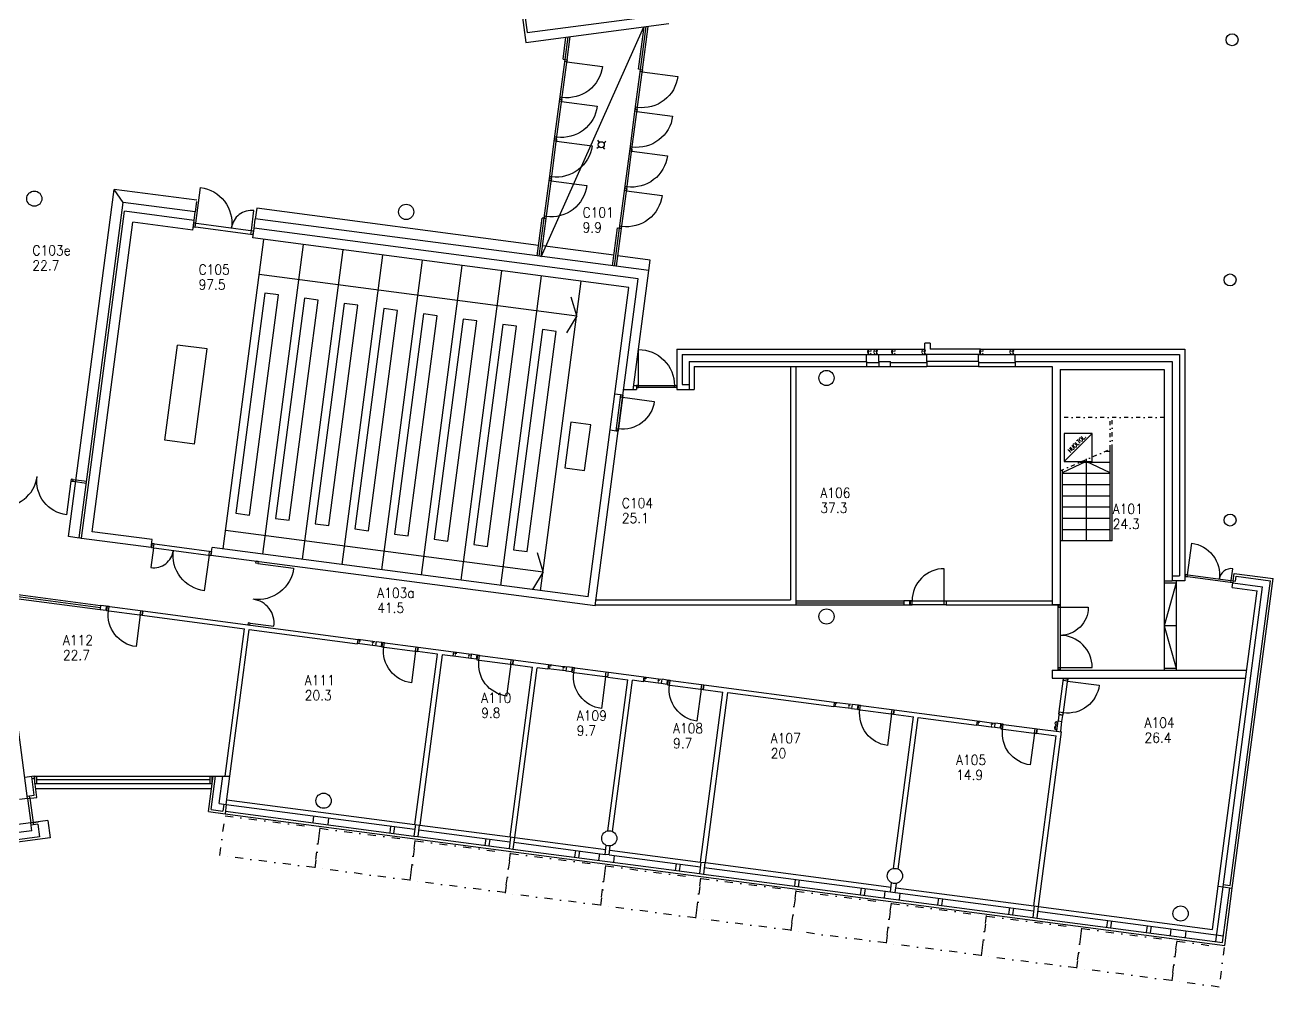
# Model space of a CAD drawing. Extents: x 8540 to 123584, y 9876 to 72527.
# Drawn here: x 91785 to 122974, y 17653 to 41690 of the extents above; entities that cross this region are included whole.
import ezdxf
from ezdxf.enums import TextEntityAlignment as Align

# ---------------------------------------------------------------- set-up
doc = ezdxf.new("R2010")
doc.units = 0
doc.header["$LTSCALE"] = 100
doc.header["$MEASUREMENT"] = 0
for name, pattern in [('KP', [4, 2, -2]), ('PKL', [3, 1, -1, 0, -1]), ('PKP', [6, 2, -2, 0, -2])]:
    doc.linetypes.add(name, pattern=pattern)
for name, color, linetype in [('ART1100T0', 7, 'CONTINUOUS'), ('ART1100T3', 7, 'CONTINUOUS'), ('ART1100TB', 7, 'CONTINUOUS'), ('M06001', 7, 'CONTINUOUS'), ('M06037', 8, 'CONTINUOUS'), ('M06041', 8, 'CONTINUOUS'), ('M06051', 3, 'CONTINUOUS'), ('M06080', 253, 'CONTINUOUS'), ('M06081', 8, 'CONTINUOUS')]:
    doc.layers.add(name, color=color, linetype=linetype)
doc.styles.add('S', font='ROMANS.shx', dxfattribs={"width": 0.8})
doc.styles.get("Standard").update_dxf_attribs({"font": 'simplex.shx'})

# ---------------------------------------------------------------- blocks, each defined once
blk = doc.blocks.new('AIOA_IKK-C')
at = {"layer": 'M06041', "linetype": 'ByBlock'}
for p, q in [((0, 0), (1000, 0)), ((0, -100), (1000, -100))]:
    blk.add_line(p, q, dxfattribs=at)
at = {"layer": 'M06037', "width": 0.9, "flags": 8}
for p in [(50, 0), (950, 0)]:
    blk.add_attdef('SARANA', text='', height=50, dxfattribs=at).set_placement(p, align=Align.MIDDLE)
at = {"layer": 'M06037', "width": 0.9}
for tag, p, flags in [('IKKKDI', (50, -700), 8), ('IKKNRO', (50, -850), 8), ('IKKYLE', (50, -1000), 9)]:
    blk.add_attdef(tag, p, '', height=125, dxfattribs=dict(at, flags=flags))
at = {"layer": 'M06041', "flags": 8}
blk.add_attdef('E', (0, 0), '', height=100, dxfattribs=at)
blk.add_attdef('E', text='', height=100, dxfattribs=at).set_placement((500, 0), align=Align.CENTER)
blk.add_attdef('E', text='', height=100, dxfattribs=at).set_placement((1000, 0), align=Align.RIGHT)
blk = doc.blocks.new('AIOA_SALK1')
at = {"layer": 'M06081'}
for p, q in [((-50, 50), (-100, 100)), ((50, 50), (100, 100)), ((-100, -100), (-50, -50)), ((100, -100), (50, -50))]:
    blk.add_line(p, q, dxfattribs=at)
blk.add_circle((0, 0), 75, dxfattribs=at)
blk = doc.blocks.new('AIOA_IKK-B')
at = {"layer": 'M06041', "linetype": 'ByBlock'}
for p, q in [((0, 100), (1000, 100)), ((0, 0), (1000, 0))]:
    blk.add_line(p, q, dxfattribs=at)
at = {"layer": 'M06037', "width": 0.9}
for tag, p, flags in [('IKKYLE', (50, 875), 9), ('IKKNRO', (50, 725), 8), ('IKKKDI', (50, 575), 8)]:
    blk.add_attdef(tag, p, '', height=125, dxfattribs=dict(at, flags=flags))
at = {"layer": 'M06037', "width": 0.9, "flags": 8}
for p in [(50, 0), (950, 0)]:
    blk.add_attdef('SARANA', text='', height=50, dxfattribs=at).set_placement(p, align=Align.MIDDLE)
at = {"layer": 'M06041', "flags": 8}
blk.add_attdef('F', (0, 0), '', height=100, dxfattribs=at)
blk.add_attdef('F', text='', height=100, dxfattribs=at).set_placement((500, 0), align=Align.CENTER)
blk.add_attdef('F', text='', height=100, dxfattribs=at).set_placement((1000, 0), align=Align.RIGHT)
blk = doc.blocks.new('AIOA_HUONE')
at = {"layer": 'ART1100T0', "width": 0.9}
blk.add_attdef('HNENUM', (56, 73), '', height=250, dxfattribs=at)
at = {"layer": 'ART1100T3', "width": 0.9}
blk.add_attdef('HNEALA', (56, -302), '', height=250, dxfattribs=at)

msp = doc.modelspace()

# ---------------------------------------------------------------- linework, layer by layer
at = {"layer": 'M06001'}
for p, q in [((102174, 57418), (104302, 41254)), ((102240, 57381), (104331, 41500)), ((104331, 41500), (107780, 41954)), ((104302, 41254), (107876, 41724)), ((93138, 28872), (94242, 37256)), ((96041, 37020), (94242, 37256)), ((93199, 28864), (94275, 37037)), ((96013, 36808), (94275, 37037)), ((95982, 36567), (96013, 36808)), ((96013, 36808), (96041, 37020)), ((97510, 36607), (97541, 36840)), ((107377, 35554), (97542, 36849)), ((93466, 29030), (94485, 36764)), ((95982, 36567), (94485, 36764)), ((97479, 36369), (97510, 36607)), ((107108, 35348), (97510, 36611)), ((106878, 35132), (97479, 36369)), ((106032, 27174), (107107, 35344)), ((106985, 32578), (107377, 35554)), ((105859, 27399), (106878, 35132)), ((114276, 33460), (114276, 33740)), ((114406, 33740), (114276, 33740)), ((114406, 33740), (114406, 33590)), ((108076, 33590), (112866, 33590)), ((108076, 33590), (108076, 32580)), ((108206, 33460), (112866, 33460)), ((108206, 33460), (108206, 32710)), ((112816, 33280), (112816, 33460)), ((112866, 33460), (112866, 33590)), ((113076, 33590), (113466, 33590)), ((113076, 33460), (113076, 33590)), ((113076, 33460), (113076, 33590)), ((113076, 33460), (113466, 33460)), ((113126, 33280), (113126, 33460)), ((113466, 33460), (113466, 33590)), ((115666, 33460), (114276, 33460)), ((114326, 33280), (114326, 33460)), ((115666, 33590), (114406, 33590)), ((115616, 33280), (115616, 33460)), ((115666, 33460), (115666, 33590)), ((116476, 33590), (120766, 33590)), ((116476, 33460), (116476, 33590)), ((116476, 33460), (120636, 33460)), ((116526, 33280), (116526, 33460)), ((120636, 33460), (120636, 27930)), ((120766, 33590), (120766, 27800)), ((108386, 33280), (112816, 33280)), ((108386, 33280), (108386, 32580)), ((108506, 33160), (112816, 33160)), ((108506, 33160), (108506, 32580)), ((110916, 33160), (110916, 27330)), ((111046, 33160), (111046, 27200)), ((112816, 33280), (112816, 33160)), ((113126, 33280), (113416, 33280)), ((113126, 33280), (113126, 33160)), ((113126, 33160), (113416, 33160)), ((113416, 33160), (113416, 33280)), ((114326, 33280), (114326, 33160)), ((115616, 33280), (114326, 33280)), ((115616, 33160), (114326, 33160)), ((115616, 33280), (115616, 33160)), ((116526, 33280), (120456, 33280)), ((116526, 33280), (116526, 33160)), ((116526, 33160), (117456, 33160)), ((117456, 33160), (117456, 27200)), ((117656, 33080), (117656, 27200)), ((117656, 33080), (120256, 33080)), ((120256, 33080), (120256, 27800)), ((120456, 33280), (120456, 27800)), ((106743, 32580), (106965, 32580)), ((106965, 32580), (107066, 32580)), ((106999, 32680), (107066, 32680)), ((107066, 32680), (107066, 32580)), ((108076, 32580), (108386, 32580)), ((108206, 32710), (108386, 32710)), ((108386, 32580), (108506, 32580)), ((94963, 28833), (93466, 29030)), ((93202, 28863), (93138, 28872)), ((94937, 28635), (93202, 28863)), ((94937, 28635), (94963, 28833)), ((96434, 28438), (96461, 28636)), ((106032, 27174), (96434, 28438)), ((105859, 27399), (96461, 28636)), ((91849, 22361), (91135, 27784)), ((120256, 27800), (120456, 27800)), ((120456, 27930), (120636, 27930)), ((120766, 27800), (120456, 27800)), ((120766, 27960), (120788, 27957)), ((121905, 20193), (122907, 27804)), ((121956, 20125), (122974, 27856)), ((121978, 27800), (122002, 27984)), ((121978, 27800), (122037, 27792)), ((122002, 27984), (122974, 27856)), ((122037, 27792), (122054, 27916)), ((122054, 27916), (122907, 27804)), ((121605, 20172), (122576, 27550)), ((121724, 20156), (122711, 27653)), ((121956, 27632), (121971, 27751)), ((121956, 27632), (122576, 27550)), ((121971, 27751), (122711, 27653)), ((106035, 27200), (111046, 27200)), ((106052, 27330), (110916, 27330)), ((114806, 27300), (114806, 27200)), ((114806, 27300), (117456, 27300)), ((114806, 27200), (117456, 27200)), ((117456, 27200), (117656, 27200)), ((117656, 27200), (117456, 27200)), ((94714, 26940), (94728, 27049)), ((94714, 26940), (97272, 26603)), ((94728, 27049), (100112, 26340)), ((96787, 22921), (97272, 26603)), ((96908, 22921), (97391, 26587)), ((97391, 26587), (100098, 26231)), ((100098, 26231), (100112, 26340)), ((101595, 26034), (101609, 26143)), ((101596, 26044), (101609, 26143)), ((101609, 26143), (102492, 26027)), ((102210, 25953), (101650, 21700)), ((102477, 25918), (102210, 25953)), ((102492, 26027), (102477, 25918)), ((103910, 21402), (104469, 25645)), ((103973, 25711), (103989, 25830)), ((103973, 25711), (104469, 25645)), ((103989, 25830), (104871, 25713)), ((104029, 21386), (104588, 25630)), ((104855, 25594), (104588, 25630)), ((104871, 25713), (104855, 25594)), ((106351, 21555), (106848, 25332)), ((106352, 25397), (106368, 25516)), ((106352, 25397), (106848, 25332)), ((106368, 25516), (107251, 25400)), ((106470, 21539), (106967, 25316)), ((107235, 25281), (106967, 25316)), ((107251, 25400), (107235, 25281)), ((117456, 25570), (117456, 25370)), ((117456, 25570), (122315, 25570)), ((117456, 25370), (122289, 25370)), ((108669, 20775), (109228, 25019)), ((108732, 25084), (108748, 25203)), ((108732, 25084), (109228, 25019)), ((108748, 25203), (112009, 24774)), ((108788, 20760), (109348, 25013)), ((109348, 25013), (111995, 24665)), ((112009, 24774), (111995, 24665)), ((113489, 20615), (113988, 24402)), ((113492, 24467), (113507, 24576)), ((113492, 24467), (113988, 24402)), ((113507, 24576), (115579, 24304)), ((113608, 20599), (114107, 24387)), ((114107, 24387), (115564, 24195)), ((115579, 24304), (115564, 24195)), ((117061, 23998), (117076, 24107)), ((117076, 24107), (117690, 24026)), ((117116, 19663), (117690, 24026)), ((116997, 19679), (117557, 23932)), ((117061, 23998), (117557, 23932)), ((92012, 22921), (91779, 22890)), ((92015, 22443), (91953, 22913)), ((92020, 22861), (91961, 22853)), ((92082, 22392), (92012, 22921)), ((96373, 22036), (96490, 22921)), ((96441, 22088), (96550, 22921)), ((96490, 22921), (96727, 22921)), ((96637, 22238), (96727, 22921)), ((96727, 22921), (96908, 22921)), ((96815, 22215), (96908, 22921)), ((91849, 22361), (91651, 22335)), ((91841, 22420), (92015, 22443)), ((91849, 22361), (92082, 22392)), ((91908, 22369), (91901, 22428)), ((96637, 22238), (96815, 22215)), ((96756, 22223), (96733, 22049)), ((96815, 22215), (96785, 21982)), ((96373, 22036), (96785, 21982)), ((96441, 22088), (96733, 22049)), ((91929, 21756), (88954, 21365)), ((91955, 21558), (88980, 21166)), ((92360, 21813), (91929, 21756)), ((91929, 21756), (92127, 21782)), ((91955, 21558), (91929, 21756)), ((92110, 21720), (91936, 21697)), ((91988, 21764), (91996, 21704)), ((92110, 21720), (92151, 21407)), ((92360, 21813), (92417, 21382)), ((101541, 21714), (101503, 21426)), ((101531, 21715), (101650, 21700)), ((101640, 21701), (101602, 21413)), ((92417, 21382), (87425, 20724)), ((92151, 21407), (88830, 20970)), ((101503, 21426), (101602, 21413)), ((103920, 21401), (103882, 21113)), ((103910, 21402), (104029, 21386)), ((104019, 21388), (103981, 21100)), ((103882, 21113), (103981, 21100)), ((106284, 20968), (106313, 21193)), ((106383, 20955), (106284, 20968)), ((106383, 20955), (106412, 21180)), ((108679, 20774), (108641, 20487)), ((108669, 20775), (108788, 20760)), ((108778, 20761), (108740, 20474)), ((108641, 20487), (108740, 20474)), ((113412, 20030), (113442, 20257)), ((113412, 20030), (113531, 20014)), ((113531, 20014), (113561, 20242)), ((121605, 20172), (121724, 20156)), ((121724, 20156), (121956, 20125)), ((121731, 20216), (121905, 20193)), ((117007, 19678), (116969, 19390)), ((116997, 19679), (117116, 19663)), ((117106, 19665), (117068, 19377)), ((116969, 19390), (117068, 19377))]:
    msp.add_line(p, q, dxfattribs=at)
at = {"layer": 'M06001', "linetype": 'KP'}
for p, q in [((106725, 32439), (106526, 32465)), ((106606, 31537), (106408, 31563))]:
    msp.add_line(p, q, dxfattribs=at)
at = {"layer": 'M06001'}
msp.add_lwpolyline([(101531, 21715), (102091, 25968), (101595, 26034)], dxfattribs=at)
for centre, radius in [((121950, 41320), 150), ((92019, 37351), 190), ((101311, 37020), 190), ((121900, 35320), 150), ((111816, 32870), 190), ((121900, 29320), 150), ((111816, 26910), 190), ((99248, 22308), 190), ((106387, 21368), 190), ((113525, 20428), 190), ((120664, 19489), 190)]:
    msp.add_circle(centre, radius, dxfattribs=at)
at = {"layer": 'M06037'}
for p, q in [((104684, 35900), (107254, 41643)), ((92876, 28906), (94018, 37580)), ((96079, 37309), (94018, 37580)), ((94242, 37256), (94018, 37580)), ((96076, 37282), (96041, 37020)), ((97576, 37111), (97541, 36840)), ((104620, 36184), (97576, 37111)), ((96738, 28600), (97756, 36333)), ((97730, 28469), (98748, 36202)), ((98721, 28339), (99739, 36072)), ((99713, 28208), (100731, 35941)), ((106504, 35936), (104719, 36171)), ((107412, 35817), (106603, 35923)), ((100704, 28078), (101722, 35811)), ((101695, 27947), (102714, 35680)), ((107377, 35554), (107412, 35817)), ((97642, 35465), (105574, 34421)), ((102687, 27816), (103705, 35550)), ((103678, 27686), (104696, 35419)), ((104670, 27555), (105688, 35289)), ((105574, 34421), (105434, 34893)), ((105574, 34421), (105317, 34001)), ((117756, 30780), (118456, 31480)), ((118790, 31040), (118906, 31040)), ((118906, 28800), (118906, 31090)), ((118956, 28800), (118956, 31112)), ((117706, 30572), (117706, 28800)), ((118906, 30760), (118142, 30760)), ((118306, 30851), (118306, 28820)), ((118906, 30480), (117706, 30480)), ((118906, 30200), (117706, 30200)), ((118906, 29920), (117706, 29920)), ((118906, 29640), (117706, 29640)), ((118906, 29360), (117706, 29360)), ((96800, 29071), (104732, 28026)), ((118906, 29080), (117706, 29080)), ((93143, 28871), (92876, 28906)), ((118956, 28800), (117656, 28800)), ((104732, 28026), (104592, 28499)), ((104732, 28026), (104471, 27582)), ((120256, 27800), (120256, 25570)), ((120556, 27800), (120556, 25570)), ((120256, 27750), (120556, 27750)), ((120556, 26679), (120256, 26679)), ((120256, 25620), (120556, 25620))]:
    msp.add_line(p, q, dxfattribs=at)
at = {"layer": 'M06037', "linetype": 'PKL'}
for p, q in [((120256, 31880), (117656, 31880)), ((118906, 31090), (118906, 31880)), ((118956, 31112), (118956, 31880)), ((117656, 30550), (118956, 31112))]:
    msp.add_line(p, q, dxfattribs=at)
at = {"layer": 'M06037'}
msp.add_lwpolyline([(117756, 30780), (118456, 30780), (118456, 31480), (117756, 31480)], close=True, dxfattribs=at)
for points in [[(118906, 30500), (118306, 30780), (117706, 30500)], [(120556, 27750), (120256, 26679), (120556, 25620)]]:
    msp.add_lwpolyline(points, dxfattribs=at)
at = {"layer": 'M06041'}
for p, q in [((107116, 40585), (107255, 41643)), ((107166, 40578), (107307, 41650)), ((107215, 40572), (107358, 41656)), ((105232, 40833), (105305, 41386)), ((105282, 40826), (105356, 41393)), ((105331, 40820), (105408, 41400)), ((105232, 40833), (105282, 40826)), ((107166, 40578), (107116, 40585)), ((104586, 35922), (104710, 36867)), ((104635, 35915), (104760, 36861)), ((104685, 35909), (104809, 36854)), ((104760, 36861), (104710, 36867)), ((106470, 35674), (106594, 36619)), ((106519, 35667), (106644, 36613)), ((106569, 35661), (106693, 36606)), ((106594, 36619), (106644, 36613)), ((112866, 33590), (113076, 33590)), ((113466, 33590), (114276, 33590)), ((115666, 33590), (116476, 33590)), ((112816, 33160), (113126, 33160)), ((113416, 33160), (114326, 33160)), ((115616, 33160), (116526, 33160)), ((92981, 30288), (93323, 30243)), ((92988, 30337), (93330, 30292)), ((91170, 27517), (93677, 27187)), ((91177, 27466), (93671, 27137)), ((91184, 27414), (93664, 27088)), ((111046, 27300), (113746, 27300)), ((111046, 27250), (113746, 27250)), ((111046, 27200), (113746, 27200)), ((103073, 25849), (103086, 25948)), ((92012, 22921), (96490, 22921)), ((92036, 22741), (92036, 22921)), ((92086, 22741), (92086, 22921)), ((96416, 22831), (92086, 22831)), ((96416, 22741), (96416, 22921)), ((96466, 22741), (96466, 22921)), ((92036, 22741), (96466, 22741)), ((92053, 22611), (96449, 22611)), ((91849, 22361), (91929, 21756)), ((91908, 22369), (91988, 21764)), ((96815, 22215), (101525, 21595)), ((96831, 22334), (101531, 21715)), ((96785, 21982), (121768, 18693)), ((96793, 22046), (101503, 21426)), ((98986, 21758), (99008, 21926)), ((99360, 21709), (99382, 21877)), ((100908, 21505), (100930, 21673)), ((101007, 21492), (101029, 21660)), ((101624, 21582), (103904, 21282)), ((101650, 21700), (103910, 21402)), ((101602, 21413), (103882, 21113)), ((103287, 21191), (103309, 21360)), ((103386, 21178), (103409, 21347)), ((104003, 21269), (106284, 20968)), ((104029, 21386), (106299, 21087)), ((103981, 21100), (108641, 20487)), ((105530, 20896), (105552, 21065)), ((105629, 20883), (105651, 21052)), ((106124, 20818), (106147, 20986)), ((106383, 20955), (108663, 20655)), ((106399, 21074), (108669, 20775)), ((106498, 20769), (106520, 20937)), ((108046, 20565), (108068, 20733)), ((108145, 20552), (108168, 20720)), ((108762, 20642), (113412, 20030)), ((108788, 20760), (113428, 20149)), ((108740, 20474), (116969, 19390)), ((111020, 20173), (111042, 20342)), ((111119, 20160), (111141, 20329)), ((112668, 19956), (112690, 20125)), ((112767, 19943), (112789, 20112)), ((113263, 19878), (113285, 20047)), ((113531, 20014), (116991, 19559)), ((113547, 20133), (116997, 19679)), ((113636, 19829), (113659, 19997)), ((121462, 19091), (121605, 20172)), ((121543, 18788), (121724, 20156)), ((121712, 18766), (121892, 20134)), ((121768, 18693), (121956, 20125)), ((114612, 19872), (114590, 19703)), ((114711, 19859), (114689, 19690)), ((117116, 19663), (121462, 19091)), ((116374, 19468), (116397, 19637)), ((116473, 19455), (116496, 19624)), ((117068, 19377), (121712, 18766)), ((117091, 19546), (121734, 18934)), ((118837, 19316), (118815, 19147)), ((118936, 19303), (118914, 19134)), ((119829, 19185), (119806, 19017)), ((119928, 19172), (119905, 19004)), ((120423, 19107), (120401, 18938)), ((120797, 19058), (120775, 18889))]:
    msp.add_line(p, q, dxfattribs=at)
at = {"layer": 'M06041', "linetype": 'PKP'}
for points in [[(96655, 20940), (96786, 21931), (99151, 21629), (99021, 20637)], [(99035, 20627), (99165, 21618), (101531, 21315), (101400, 20324)], [(101414, 20313), (101545, 21305), (103910, 21002), (103780, 20011)], [(103794, 20000), (103924, 20992), (106290, 20689), (106159, 19697)], [(106173, 19687), (106304, 20678), (108669, 20376), (108539, 19384)], [(108553, 19374), (108683, 20365), (111049, 20062), (110918, 19071)], [(110932, 19060), (111063, 20052), (113428, 19749), (113298, 18758)], [(113311, 18747), (113442, 19739), (115808, 19436), (115677, 18444)], [(115691, 18434), (115821, 19425), (118187, 19122), (118057, 18131)], [(118070, 18121), (118201, 19112), (120567, 18809), (120436, 17818)], [(120450, 17807), (120580, 18799), (121755, 18644), (121625, 17653)]]:
    msp.add_lwpolyline(points, close=True, dxfattribs=at)
at = {"layer": 'M06051', "linetype": 'ByBlock'}
for p, q in [((105151, 39835), (105282, 40826)), ((105201, 39828), (105331, 40820)), ((105275, 40777), (105282, 40826)), ((105325, 40770), (105275, 40777)), ((105282, 40826), (105331, 40820)), ((105331, 40820), (105325, 40770)), ((107035, 39587), (107166, 40578)), ((107085, 39580), (107215, 40572)), ((107159, 40529), (107166, 40578)), ((107166, 40578), (107215, 40572)), ((107215, 40572), (107209, 40522)), ((107209, 40522), (107159, 40529)), ((105021, 38844), (105151, 39835)), ((105070, 38837), (105201, 39828)), ((105145, 39785), (105151, 39835)), ((105194, 39779), (105145, 39785)), ((105158, 39885), (105151, 39835)), ((105151, 39835), (105201, 39828)), ((105151, 39835), (105201, 39828)), ((105207, 39878), (105158, 39885)), ((105201, 39828), (105194, 39779)), ((105201, 39828), (105207, 39878)), ((107042, 39637), (107035, 39587)), ((107091, 39630), (107042, 39637)), ((107085, 39580), (107091, 39630)), ((106905, 38596), (107035, 39587)), ((106954, 38589), (107085, 39580)), ((107029, 39537), (107035, 39587)), ((107078, 39531), (107029, 39537)), ((107035, 39587), (107085, 39580)), ((107035, 39587), (107085, 39580)), ((107085, 39580), (107078, 39531)), ((104890, 37852), (105021, 38844)), ((104940, 37846), (105070, 38837)), ((105014, 38794), (105021, 38844)), ((105064, 38787), (105014, 38794)), ((105027, 38893), (105021, 38844)), ((105021, 38844), (105070, 38837)), ((105021, 38844), (105070, 38837)), ((105077, 38887), (105027, 38893)), ((105070, 38837), (105064, 38787)), ((105070, 38837), (105077, 38887)), ((106774, 37604), (106905, 38596)), ((106824, 37598), (106954, 38589)), ((106898, 38546), (106905, 38596)), ((106948, 38539), (106898, 38546)), ((106911, 38645), (106905, 38596)), ((106905, 38596), (106954, 38589)), ((106905, 38596), (106954, 38589)), ((106961, 38639), (106911, 38645)), ((106954, 38589), (106948, 38539)), ((106954, 38589), (106961, 38639)), ((104760, 36861), (104890, 37852)), ((104809, 36854), (104940, 37846)), ((104884, 37802), (104890, 37852)), ((104933, 37796), (104884, 37802)), ((104897, 37902), (104890, 37852)), ((104890, 37852), (104940, 37846)), ((104890, 37852), (104940, 37846)), ((104946, 37895), (104897, 37902)), ((104940, 37846), (104933, 37796)), ((104940, 37846), (104946, 37895)), ((106644, 36613), (106774, 37604)), ((106693, 36606), (106824, 37598)), ((106768, 37554), (106774, 37604)), ((106817, 37548), (106768, 37554)), ((106781, 37654), (106774, 37604)), ((106774, 37604), (106824, 37598)), ((106774, 37604), (106824, 37598)), ((106830, 37647), (106781, 37654)), ((106824, 37598), (106817, 37548)), ((106824, 37598), (106830, 37647)), ((104766, 36910), (104760, 36861)), ((104760, 36861), (104809, 36854)), ((104816, 36904), (104766, 36910)), ((104809, 36854), (104816, 36904)), ((97479, 36450), (95992, 36646)), ((96005, 36745), (97492, 36549)), ((106650, 36662), (106644, 36613)), ((106644, 36613), (106693, 36606)), ((106700, 36656), (106650, 36662)), ((106693, 36606), (106700, 36656)), ((106558, 31553), (106675, 32445)), ((106725, 32439), (106607, 31547)), ((106675, 32445), (106669, 32396)), ((106725, 32439), (106675, 32445)), ((106718, 32389), (106725, 32439)), ((107066, 32680), (108066, 32680)), ((107116, 32680), (107066, 32680)), ((107066, 32680), (107066, 32630)), ((108066, 32630), (107066, 32630)), ((107066, 32630), (107116, 32630)), ((107116, 32630), (107116, 32680)), ((108016, 32630), (108016, 32680)), ((108016, 32680), (108066, 32680)), ((108066, 32630), (108016, 32630)), ((108066, 32680), (108066, 32630)), ((106669, 32396), (106718, 32389)), ((106558, 31553), (106564, 31603)), ((106607, 31547), (106558, 31553)), ((106564, 31603), (106614, 31596)), ((106614, 31596), (106607, 31547)), ((92938, 30344), (92932, 30294)), ((92932, 30294), (92981, 30288)), ((92988, 30337), (92938, 30344)), ((92988, 30337), (92981, 30288)), ((92981, 30288), (92988, 30337)), ((94960, 28733), (96448, 28537)), ((94947, 28634), (96434, 28438)), ((97558, 28240), (97565, 28289)), ((97608, 28233), (97558, 28240)), ((97614, 28283), (97565, 28289)), ((97565, 28289), (97614, 28283)), ((97614, 28283), (97608, 28233)), ((120788, 27957), (120782, 27907)), ((121971, 27751), (120782, 27907)), ((120782, 27907), (120831, 27901)), ((120788, 27957), (121978, 27800)), ((120838, 27950), (120788, 27957)), ((120831, 27901), (120838, 27950)), ((121922, 27757), (121928, 27807)), ((121928, 27807), (121978, 27800)), ((121978, 27800), (121971, 27751)), ((121971, 27751), (121922, 27757)), ((93836, 27166), (93822, 27062)), ((93836, 27166), (94728, 27049)), ((93886, 27160), (93836, 27166)), ((93872, 27056), (93886, 27160)), ((113906, 27305), (114806, 27305)), ((113956, 27305), (113906, 27305)), ((113906, 27305), (113906, 27200)), ((114806, 27200), (113906, 27200)), ((113906, 27200), (113956, 27200)), ((113956, 27200), (113956, 27305)), ((114756, 27200), (114756, 27305)), ((114756, 27305), (114806, 27305)), ((114806, 27200), (114756, 27200)), ((114806, 27305), (114806, 27200)), ((117606, 25590), (117606, 27190)), ((117606, 27190), (117606, 27140)), ((117656, 27190), (117606, 27190)), ((117606, 27140), (117656, 27140)), ((117656, 27190), (117656, 25590)), ((117656, 27140), (117656, 27190)), ((93822, 27062), (94715, 26945)), ((93822, 27062), (93872, 27056)), ((94665, 26951), (94679, 27055)), ((94715, 26945), (94665, 26951)), ((94679, 27055), (94728, 27049)), ((94728, 27049), (94715, 26945)), ((97362, 26752), (97356, 26703)), ((97405, 26696), (97356, 26703)), ((97356, 26703), (97405, 26696)), ((97412, 26746), (97362, 26752)), ((97405, 26696), (97412, 26746)), ((100717, 26260), (100703, 26156)), ((100717, 26260), (101609, 26143)), ((100766, 26254), (100717, 26260)), ((100753, 26150), (100766, 26254)), ((100703, 26156), (101595, 26039)), ((100703, 26156), (100753, 26150)), ((101546, 26045), (101560, 26149)), ((101595, 26039), (101546, 26045)), ((101560, 26149), (101609, 26143)), ((101609, 26143), (101595, 26039)), ((103096, 25947), (103081, 25828)), ((103096, 25947), (103989, 25830)), ((103146, 25940), (103096, 25947)), ((103130, 25822), (103146, 25940)), ((103081, 25828), (103973, 25711)), ((103081, 25828), (103130, 25822)), ((103923, 25717), (103939, 25836)), ((103973, 25711), (103923, 25717)), ((103939, 25836), (103989, 25830)), ((103989, 25830), (103973, 25711)), ((105466, 25635), (105450, 25516)), ((105466, 25635), (106358, 25518)), ((105515, 25629), (105466, 25635)), ((105500, 25510), (105515, 25629)), ((117606, 25590), (117606, 25640)), ((117606, 25640), (117656, 25640)), ((117656, 25590), (117606, 25590)), ((117656, 25640), (117656, 25590)), ((105450, 25516), (106343, 25399)), ((105450, 25516), (105500, 25510)), ((106293, 25405), (106309, 25524)), ((106343, 25399), (106293, 25405)), ((106309, 25524), (106358, 25518)), ((106358, 25518), (106343, 25399)), ((107855, 25320), (107840, 25202)), ((107855, 25320), (108748, 25203)), ((107905, 25314), (107855, 25320)), ((107889, 25195), (107905, 25314)), ((117623, 24469), (117740, 25361)), ((117727, 24455), (117844, 25347)), ((117734, 25311), (117740, 25361)), ((117838, 25298), (117734, 25311)), ((117740, 25361), (117844, 25347)), ((117844, 25347), (117838, 25298)), ((107840, 25202), (108732, 25084)), ((107840, 25202), (107889, 25195)), ((108682, 25091), (108698, 25210)), ((108732, 25084), (108682, 25091)), ((108698, 25210), (108748, 25203)), ((108748, 25203), (108732, 25084)), ((112614, 24694), (112601, 24590)), ((112614, 24694), (113507, 24576)), ((112664, 24687), (112614, 24694)), ((112650, 24583), (112664, 24687)), ((112601, 24590), (113493, 24472)), ((112601, 24590), (112650, 24583)), ((113443, 24479), (113457, 24583)), ((113493, 24472), (113443, 24479)), ((113457, 24583), (113507, 24576)), ((113507, 24576), (113493, 24472)), ((117629, 24518), (117623, 24469)), ((117623, 24469), (117727, 24455)), ((117733, 24504), (117629, 24518)), ((117727, 24455), (117733, 24504)), ((116183, 24224), (116168, 24105)), ((116168, 24105), (117060, 23988)), ((116168, 24105), (116217, 24099)), ((116183, 24224), (117076, 24107)), ((116233, 24218), (116183, 24224)), ((116217, 24099), (116233, 24218)), ((117010, 23994), (117026, 24113)), ((117026, 24113), (117076, 24107)), ((117076, 24107), (117060, 23988)), ((117060, 23988), (117010, 23994))]:
    msp.add_line(p, q, dxfattribs=at)
at = {"layer": 'M06051'}
for p, q in [((93677, 27187), (93664, 27088)), ((93826, 27167), (93677, 27187)), ((93813, 27068), (93826, 27167)), ((113896, 27300), (113746, 27300)), ((113746, 27300), (113746, 27200)), ((113746, 27200), (113896, 27200)), ((113896, 27200), (113896, 27300)), ((93664, 27088), (93813, 27068)), ((100558, 26281), (100545, 26182)), ((100707, 26262), (100558, 26281)), ((100694, 26162), (100707, 26262)), ((100545, 26182), (100694, 26162)), ((102938, 25968), (102925, 25869)), ((103086, 25948), (102938, 25968)), ((103073, 25849), (103086, 25948)), ((102925, 25869), (103073, 25849)), ((105317, 25655), (105304, 25555)), ((105466, 25635), (105317, 25655)), ((105453, 25536), (105466, 25635)), ((105304, 25555), (105453, 25536)), ((107697, 25341), (107684, 25242)), ((107845, 25322), (107697, 25341)), ((107832, 25223), (107845, 25322)), ((107684, 25242), (107832, 25223)), ((112456, 24715), (112443, 24616)), ((112604, 24695), (112456, 24715)), ((112591, 24596), (112604, 24695)), ((112443, 24616), (112591, 24596)), ((117620, 24452), (117601, 24303)), ((117720, 24439), (117620, 24452)), ((117700, 24290), (117720, 24439)), ((116025, 24245), (116012, 24146)), ((116012, 24146), (116160, 24126)), ((116174, 24225), (116025, 24245)), ((116160, 24126), (116174, 24225)), ((117601, 24303), (117700, 24290))]:
    msp.add_line(p, q, dxfattribs=at)
at = {"layer": 'M06051', "linetype": 'ByBlock'}
for points in [[(105325, 40770), (106217, 40653, -0.414214), (105207, 39878, -0.671351)], [(107209, 40522), (108101, 40405, -0.414214), (107091, 39630, -0.671351)], [(105194, 39779), (106087, 39661, -0.414214), (105077, 38887, -0.671351)], [(107078, 39531), (107970, 39413, -0.414214), (106961, 38639, -0.671351)], [(105064, 38787), (105956, 38670, -0.414214), (104946, 37895, -0.671351)], [(106948, 38539), (107840, 38422, -0.414214), (106830, 37647, -0.671351)], [(104933, 37796), (105826, 37678, -0.414214), (104816, 36904, -0.671351)], [(96055, 36738), (96172, 37631, -0.414214), (96947, 36621, -0.671351)], [(106817, 37548), (107709, 37430, -0.414214), (106700, 36656, -0.671351)], [(97443, 36556), (97508, 37051, 0.414214), (96947, 36621, 0.671351)], [(107116, 32680), (107116, 33580, -0.414214), (108016, 32680, -0.671351)], [(106718, 32389), (107511, 32285, -0.414214), (106614, 31596, -0.671351)], [(91246, 30516), (91135, 29673, 0.414214), (92089, 30405, 0.671351)], [(92932, 30294), (92821, 29451, -0.414214), (92089, 30405, -0.671351)], [(120838, 27950), (120942, 28744, -0.414214), (121631, 27846, -0.671351)], [(94997, 28627), (94932, 28131, 0.414214), (95493, 28562, 0.671351)], [(96385, 28444), (96267, 27552, -0.414214), (95493, 28562, -0.671351)], [(97608, 28233), (98500, 28116, -0.414214), (97490, 27341, -0.671351)], [(114756, 27305), (114756, 28105, 0.414214), (113956, 27305, 0.671351)], [(121928, 27807), (121967, 28104, 0.414214), (121631, 27846, 0.671351)], [(97412, 26746), (98007, 26667, 0.414214), (97490, 27341, 0.671351)], [(117656, 27140), (118356, 27140, -0.414214), (117656, 26440, -0.671351)], [(94665, 26951), (94561, 26158, -0.414214), (93872, 27056, -0.671351)], [(117656, 25640), (118456, 25640, 0.414214), (117656, 26440, 0.671351)], [(101546, 26045), (101441, 25252, -0.414214), (100753, 26150, -0.671351)], [(103923, 25717), (103819, 24924, -0.414214), (103130, 25822, -0.671351)], [(106293, 25405), (106189, 24612, -0.414214), (105500, 25510, -0.671351)], [(117838, 25298), (118631, 25193, -0.414214), (117733, 24504, -0.671351)], [(108682, 25091), (108578, 24297, -0.414214), (107889, 25195, -0.671351)], [(113443, 24479), (113339, 23686, -0.414214), (112650, 24583, -0.671351)], [(117010, 23994), (116906, 23201, -0.414214), (116217, 24099, -0.671351)]]:
    msp.add_lwpolyline(points, format="xyb", dxfattribs=at)
for points in [[(95992, 36646), (96042, 36639), (96055, 36738), (96005, 36745)], [(97479, 36450), (97430, 36457), (97443, 36556), (97492, 36549)], [(94947, 28634), (94997, 28627), (95010, 28726), (94960, 28733)], [(96434, 28438), (96385, 28444), (96398, 28544), (96448, 28537)]]:
    msp.add_lwpolyline(points, close=True, dxfattribs=at)
at = {"layer": 'M06080'}
for p, q in [((95280, 31313), (95593, 33693)), ((96337, 33595), (95593, 33693)), ((96023, 31215), (96337, 33595)), ((96023, 31215), (95280, 31313))]:
    msp.add_line(p, q, dxfattribs=at)
for points in [[(97052, 29491), (97395, 29446), (98119, 34949), (97782, 34993)], [(98044, 29361), (98386, 29316), (99110, 34818), (98773, 34863)], [(99035, 29230), (99377, 29185), (100102, 34688), (99765, 34732)], [(100027, 29100), (100369, 29055), (101093, 34557), (100756, 34602)], [(101018, 28969), (101360, 28924), (102085, 34427), (101747, 34471)], [(102009, 28839), (102352, 28794), (103076, 34296), (102739, 34340)], [(103001, 28708), (103343, 28663), (104068, 34166), (103730, 34210)], [(103992, 28578), (104335, 28533), (105059, 34035), (104722, 34079)], [(105276, 30628), (105772, 30562), (105922, 31702), (105426, 31768)]]:
    msp.add_lwpolyline(points, close=True, dxfattribs=at)

# ---------------------------------------------------------------- block references
at = {"layer": 'ART1100TB'}
for p, values in [((105664, 36807), {'HNENUM': 'C101', 'HNEALA': '9.9'}), ((91916, 35860), {'HNENUM': 'C103e', 'HNEALA': '22.7'}), ((96067, 35381), {'HNENUM': 'C105', 'HNEALA': '97.5'}), ((111606, 29802), {'HNENUM': 'A106', 'HNEALA': '37.3'}), ((106645, 29547), {'HNENUM': 'C104', 'HNEALA': '25.1'}), ((118913, 29399), {'HNENUM': 'A101', 'HNEALA': '24.3'}), ((100531, 27302), {'HNENUM': 'A103a', 'HNEALA': '41.5'}), ((92678, 26121), {'HNENUM': 'A112', 'HNEALA': '22.7'}), ((98721, 25119), {'HNENUM': 'A111', 'HNEALA': '20.3'}), ((103130, 24678), {'HNENUM': 'A110', 'HNEALA': '9.8'}), ((105519, 24236), {'HNENUM': 'A109', 'HNEALA': '9.7'}), ((119706, 24060), {'HNENUM': 'A104', 'HNEALA': '26.4'}), ((107924, 23919), {'HNENUM': 'A108', 'HNEALA': '9.7'}), ((110366, 23670), {'HNENUM': 'A107', 'HNEALA': '20'}), ((114998, 23128), {'HNENUM': 'A105', 'HNEALA': '14.9'})]:
    msp.add_blockref('AIOA_HUONE', p, dxfattribs=at).add_auto_attribs(values)
at = {"layer": 'M06041'}
ref = msp.add_blockref('AIOA_IKK-C', (112816, 33460), dxfattribs=dict(at, xscale=0.3, yscale=2, zscale=0.3))
ref.add_attrib('E', 'e', dxfattribs={"height": 200, "width": 0.9, "flags": 2}).set_placement((113116, 33460), align=Align.RIGHT)
ref.add_attrib('E', 'e', (112816, 33460), dxfattribs={"height": 200, "width": 0.9, "flags": 2})
ref.add_attrib('E', 'e', dxfattribs={"height": 0.18, "width": 1.35, "flags": 2}).set_placement((113116, 33460), align=Align.CENTER)
ref = msp.add_blockref('AIOA_IKK-C', (113416, 33460), dxfattribs=dict(at, xscale=0.9, yscale=2, zscale=0.9))
ref.add_attrib('E', 'e', dxfattribs={"height": 200, "width": 0.9, "flags": 2}).set_placement((114316, 33460), align=Align.RIGHT)
ref.add_attrib('E', 'e', (113416, 33460), dxfattribs={"height": 200, "width": 0.9, "flags": 2})
ref.add_attrib('E', 'e', dxfattribs={"height": 0.18, "width": 1.35, "flags": 2}).set_placement((114316, 33460), align=Align.CENTER)
ref = msp.add_blockref('AIOA_IKK-C', (115616, 33460), dxfattribs=dict(at, xscale=0.9, yscale=2, zscale=0.9))
ref.add_attrib('E', 'e', dxfattribs={"height": 200, "width": 0.9, "flags": 2}).set_placement((116516, 33460), align=Align.RIGHT)
ref.add_attrib('E', 'e', (115616, 33460), dxfattribs={"height": 200, "width": 0.9, "flags": 2})
ref.add_attrib('E', 'e', dxfattribs={"height": 0.18, "width": 1.35, "flags": 2}).set_placement((116516, 33460), align=Align.CENTER)
ref = msp.add_blockref('AIOA_IKK-B', (100099, 26241), dxfattribs=dict(at, xscale=0.43, zscale=0.43, rotation=352.5))
ref.add_attrib('F', 'f', dxfattribs={"height": 100, "rotation": 352.5, "width": 1.8, "flags": 2}).set_placement((100525, 26185), align=Align.RIGHT)
ref.add_attrib('F', 'f', (100099, 26241), dxfattribs={"height": 100, "rotation": 352.5, "width": 1.8, "flags": 2})
ref.add_attrib('F', 'f', dxfattribs={"height": 0.18, "rotation": 352.5, "width": 2.7, "flags": 2}).set_placement((100525, 26185), align=Align.CENTER)
ref = msp.add_blockref('AIOA_IKK-B', (102498, 25925), dxfattribs=dict(at, xscale=0.43, zscale=0.43, rotation=352.5))
ref.add_attrib('F', 'f', dxfattribs={"height": 100, "rotation": 352.5, "width": 1.8, "flags": 2}).set_placement((102925, 25869), align=Align.RIGHT)
ref.add_attrib('F', 'f', (102498, 25925), dxfattribs={"height": 100, "rotation": 352.5, "width": 1.8, "flags": 2})
ref.add_attrib('F', 'f', dxfattribs={"height": 0.18, "rotation": 352.5, "width": 2.7, "flags": 2}).set_placement((102925, 25869), align=Align.CENTER)
ref = msp.add_blockref('AIOA_IKK-B', (104858, 25614), dxfattribs=dict(at, xscale=0.43, zscale=0.43, rotation=352.5))
ref.add_attrib('F', 'f', dxfattribs={"height": 100, "rotation": 352.5, "width": 1.8, "flags": 2}).set_placement((105284, 25558), align=Align.RIGHT)
ref.add_attrib('F', 'f', (104858, 25614), dxfattribs={"height": 100, "rotation": 352.5, "width": 1.8, "flags": 2})
ref.add_attrib('F', 'f', dxfattribs={"height": 0.18, "rotation": 352.5, "width": 2.7, "flags": 2}).set_placement((105284, 25558), align=Align.CENTER)
ref = msp.add_blockref('AIOA_IKK-B', (107237, 25301), dxfattribs=dict(at, xscale=0.43, zscale=0.43, rotation=352.5))
ref.add_attrib('F', 'f', dxfattribs={"height": 100, "rotation": 352.5, "width": 1.8, "flags": 2}).set_placement((107664, 25245), align=Align.RIGHT)
ref.add_attrib('F', 'f', (107237, 25301), dxfattribs={"height": 100, "rotation": 352.5, "width": 1.8, "flags": 2})
ref.add_attrib('F', 'f', dxfattribs={"height": 0.18, "rotation": 352.5, "width": 2.7, "flags": 2}).set_placement((107664, 25245), align=Align.CENTER)
ref = msp.add_blockref('AIOA_IKK-B', (111996, 24674), dxfattribs=dict(at, xscale=0.43, zscale=0.43, rotation=352.5))
ref.add_attrib('F', 'f', dxfattribs={"height": 100, "rotation": 352.5, "width": 1.8, "flags": 2}).set_placement((112423, 24618), align=Align.RIGHT)
ref.add_attrib('F', 'f', (111996, 24674), dxfattribs={"height": 100, "rotation": 352.5, "width": 1.8, "flags": 2})
ref.add_attrib('F', 'f', dxfattribs={"height": 0.18, "rotation": 352.5, "width": 2.7, "flags": 2}).set_placement((112423, 24618), align=Align.CENTER)
ref = msp.add_blockref('AIOA_IKK-B', (115566, 24205), dxfattribs=dict(at, xscale=0.43, zscale=0.43, rotation=352.5))
ref.add_attrib('F', 'f', dxfattribs={"height": 100, "rotation": 352.5, "width": 1.8, "flags": 2}).set_placement((115992, 24148), align=Align.RIGHT)
ref.add_attrib('F', 'f', (115566, 24205), dxfattribs={"height": 100, "rotation": 352.5, "width": 1.8, "flags": 2})
ref.add_attrib('F', 'f', dxfattribs={"height": 0.18, "rotation": 352.5, "width": 2.7, "flags": 2}).set_placement((115992, 24148), align=Align.CENTER)
ref = msp.add_blockref('AIOA_IKK-C', (117568, 24056), dxfattribs=dict(at, xscale=0.25, zscale=0.25, rotation=82.50000000000001))
ref.add_attrib('E', 'e', dxfattribs={"height": 100, "rotation": 82.5, "width": 1.8, "flags": 2}).set_placement((117601, 24303), align=Align.RIGHT)
ref.add_attrib('E', 'e', (117568, 24056), dxfattribs={"height": 100, "rotation": 82.5, "width": 1.8, "flags": 2})
ref.add_attrib('E', 'e', dxfattribs={"height": 0.18, "rotation": 82.5, "width": 2.7, "flags": 2}).set_placement((117601, 24303), align=Align.CENTER)
at = {"layer": 'M06081', "rotation": 352.5}
msp.add_blockref('AIOA_SALK1', (106187, 38698), dxfattribs=at)

# ---------------------------------------------------------------- texts
at = {"layer": 'M06037', "style": 'S', "width": 0.8}
msp.add_text('HUOLTOL.', height=100, rotation=44.4726, dxfattribs=at).set_placement((117907, 31001))

doc.saveas('drawing.dxf')
